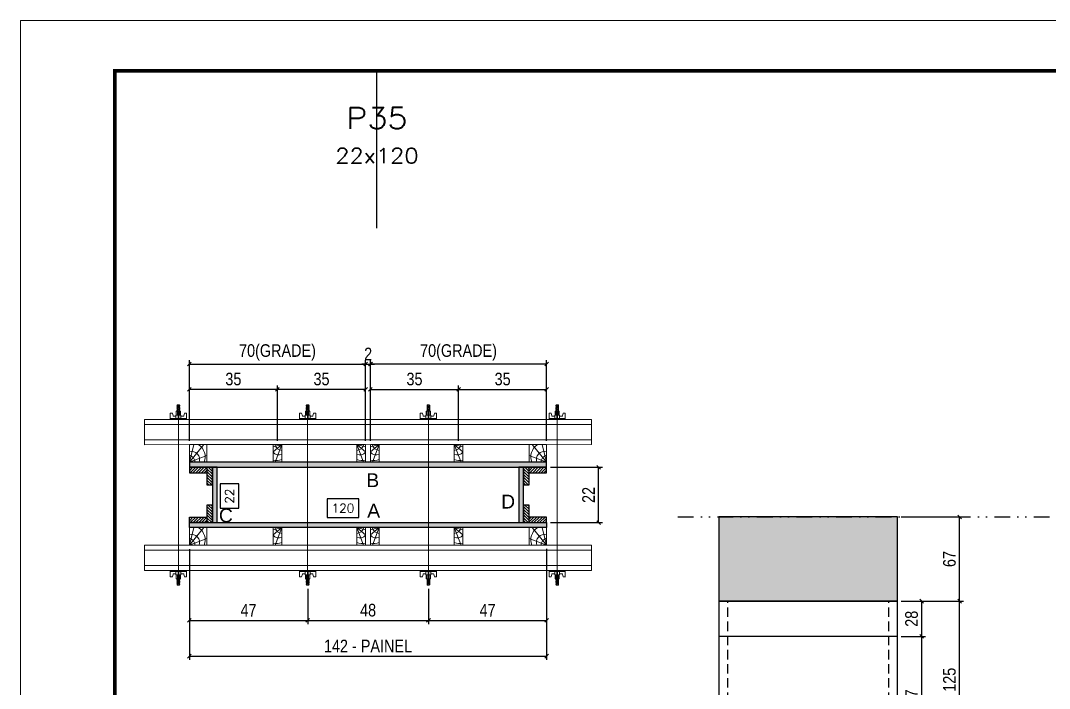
# Model space of a CAD drawing. Extents: x 14400 to 24104, y -21631 to 6985.
# Drawn here: x 19182 to 20000, y -1586 to -1055 of the extents above; entities that cross this region are included whole.
import ezdxf
from ezdxf.enums import TextEntityAlignment as Align

# ---------------------------------------------------------------- set-up
doc = ezdxf.new("R2010")
doc.units = 0
for name, pattern in [('DASHED', [0.75, 0.5, -0.25]), ('DIVIDE2', [0.625, 0.25, -0.125, 0, -0.125, 0, -0.125]), ('HIDDEN', [0.375, 0.25, -0.125])]:
    doc.linetypes.add(name, pattern=pattern)
for name, color, linetype in [('CHAPA', 1, 'Continuous'), ('COTA', 241, 'Continuous'), ('MEIO_PONT', 93, 'Continuous'), ('Nível', 160, 'Continuous'), ('Painéis', 200, 'Continuous'), ('SARR_2.2x7', 40, 'Continuous'), ('SARRAFO', 251, 'Continuous'), ('Texto de Titulo', 7, 'Continuous'), ('Texto Qtd Sarr', 242, 'Continuous'), ('TEXTO_GERAL', 7, 'Continuous')]:
    doc.layers.add(name, color=color, linetype=linetype)
for name, color, linetype, lineweight in [('Folhas', 255, 'Continuous', 9), ('Hachura', 251, 'Continuous', 9), ('Madeira', 126, 'Continuous', 18), ('Perfil Metálico', 224, 'Continuous', 18), ('SARRAFO DE PRESSAO', 251, 'DASHED', 9), ('Texto Seção', 7, 'Continuous', 15)]:
    doc.layers.add(name, color=color, linetype=linetype, lineweight=lineweight)
doc.styles.add('ARIAL', font='arial.ttf')
doc.styles.add('COTA TECNICA', font='techl___.ttf', dxfattribs={"height": 10})
doc.styles.add('COTA TECNICA 2X', font='techl___.ttf', dxfattribs={"height": 10})
doc.styles.add('ROMANS', font='romans.shx')
doc.dimstyles.new('PAINEL', dxfattribs={"dimtxt": 10, "dimasz": 3, "dimexe": 3, "dimexo": 3, "dimgap": 3, "dimtad": 1, "dimdec": 1, "dimzin": 12, "dimdsep": 46, "dimtxsty": 'COTA TECNICA', "dimblk1": 'OBLIQUE', "dimblk2": 'OBLIQUE', "dimsah": 1, "dimcen": 0.9, "dimclrd": 4, "dimclre": 4, "dimclrt": 240, "dimadec": 1, "dimazin": 3, "dimtfac": 1, "dimtdec": 1, "dimtmove": 0, "dimatfit": 3, "dimfxl": 1, "dimtolj": 1, "dimtzin": 12, "dimarcsym": 0})
doc.dimstyles.new('SECAO PILAR', dxfattribs={"dimtxt": 10, "dimasz": 3, "dimexe": 3, "dimexo": 3, "dimgap": 3, "dimtad": 1, "dimdec": 1, "dimlfac": 0.5, "dimzin": 12, "dimdsep": 46, "dimtxsty": 'COTA TECNICA 2X', "dimblk1": 'OBLIQUE', "dimblk2": 'OBLIQUE', "dimsah": 1, "dimcen": 0.9, "dimclrd": 256, "dimclre": 256, "dimclrt": 256, "dimadec": 1, "dimazin": 3, "dimtfac": 1, "dimtdec": 1, "dimtmove": 0, "dimatfit": 3, "dimfxl": 1, "dimtolj": 1, "dimtzin": 12, "dimarcsym": 0})
doc.dimstyles.new('SECÇÃO 2', dxfattribs={"dimtxt": 7, "dimasz": 6, "dimexe": 0.18, "dimexo": 2, "dimgap": -4, "dimtad": 3, "dimdec": 1, "dimlfac": 0.5, "dimzin": 12, "dimdsep": 46, "dimtxsty": 'ROMANS', "dimblk": 'ARCHTICK', "dimcen": 0.09, "dimse1": 1, "dimse2": 1, "dimsd1": 1, "dimsd2": 1, "dimclrd": 180, "dimclre": 5, "dimclrt": 1, "dimadec": 0, "dimazin": 3, "dimtfac": 1, "dimtdec": 1, "dimtofl": 0, "dimtmove": 0, "dimatfit": 3, "dimldrblk": 'ARCHTICK', "dimfxl": 1, "dimtolj": 1, "dimtzin": 0, "dimarcsym": 0})

# ---------------------------------------------------------------- blocks, each defined once
blk = doc.blocks.new('9999999999')
at = {"layer": 'Folhas'}
blk.add_lwpolyline([(98138.98, 34190.21), (99623.98, 34190.21), (99623.98, 35240.21), (98138.98, 35240.21)], close=True, dxfattribs=at)
at = {"layer": 'Folhas', "color": 30, "const_width": 3}
blk.add_lwpolyline([(98213.98, 34230.21), (99583.98, 34230.21), (99583.98, 35200.21), (98213.98, 35200.21)], close=True, dxfattribs=at)
blk = doc.blocks.new('*D1731')
at = {"layer": 'COTA', "color": 180, "lineweight": -2, "transparency": 16777216}
for p, q in [((19355.53, -1423.81), (19340.53, -1423.81)), ((19340.53, -1423.81), (19340.53, -1443.14)), ((19355.53, -1443.14), (19355.53, -1423.81)), ((19340.53, -1443.14), (19355.53, -1443.14))]:
    blk.add_line(p, q, dxfattribs=at)
at = {"layer": 'Defpoints', "color": 0, "transparency": 16777216}
for p in [(19355.43, -1410.55), (19355.43, -1454.55), (19359.53, -1454.55)]:
    blk.add_point(p, dxfattribs=at)
at = {"layer": 'COTA', "color": 1, "transparency": 16777216, "insert": (19348.03, -1433.48), "char_height": 7, "attachment_point": 5, "rotation": 90, "style": 'ROMANS'}
blk.add_mtext('\\A1;22', dxfattribs=at)
blk = doc.blocks.new('_ArchTick')
at = {"color": 0, "linetype": 'ByBlock', "const_width": 0.15}
blk.add_lwpolyline([(-0.5, -0.5), (0.5, 0.5)], dxfattribs=at)
blk = doc.blocks.new('*D1732')
at = {"layer": 'COTA', "color": 180, "lineweight": -2, "transparency": 16777216}
for p, q in [((19450.7, -1435.55), (19425.7, -1435.55)), ((19425.7, -1435.55), (19425.7, -1450.55)), ((19450.7, -1450.55), (19450.7, -1435.55)), ((19425.7, -1450.55), (19450.7, -1450.55))]:
    blk.add_line(p, q, dxfattribs=at)
at = {"layer": 'Defpoints', "color": 0, "transparency": 16777216}
for p in [(19338.11, -1454.55), (19578.11, -1454.55), (19578.11, -1454.55)]:
    blk.add_point(p, dxfattribs=at)
at = {"layer": 'COTA', "color": 1, "transparency": 16777216, "insert": (19438.2, -1443.05), "char_height": 7, "attachment_point": 5, "style": 'ROMANS'}
blk.add_mtext('\\A1;120', dxfattribs=at)
blk = doc.blocks.new('_Oblique')
at = {"color": 0, "linetype": 'ByBlock', "lineweight": -2}
blk.add_line((-0.5, -0.5), (0.5, 0.5), dxfattribs=at)
blk = doc.blocks.new('*D1733')
at = {"layer": 'COTA', "lineweight": -2, "transparency": 16777216}
for p, q in [((19316.11, -1475.54), (19316.11, -1563.71)), ((19600.11, -1475.5), (19600.11, -1563.71)), ((19316.11, -1560.71), (19600.11, -1560.71))]:
    blk.add_line(p, q, dxfattribs=at)
at = {"layer": 'Defpoints', "color": 0, "transparency": 16777216}
for p in [(19316.11, -1472.54), (19600.11, -1472.5), (19600.11, -1560.71)]:
    blk.add_point(p, dxfattribs=at)
at = {"layer": 'COTA', "lineweight": -2, "transparency": 16777216, "xscale": 3, "yscale": 3, "zscale": 3, "rotation": 180}
blk.add_blockref('_Oblique', (19316.11, -1560.71), dxfattribs=at)
at = {"layer": 'COTA', "lineweight": -2, "transparency": 16777216, "xscale": 3, "yscale": 3, "zscale": 3}
blk.add_blockref('_Oblique', (19600.11, -1560.71), dxfattribs=at)
at = {"layer": 'COTA', "transparency": 16777216, "insert": (19458.11, -1552.64), "char_height": 10, "attachment_point": 5, "style": 'COTA TECNICA 2X'}
blk.add_mtext('\\A1;142 - PAINEL', dxfattribs=at)
blk = doc.blocks.new('*D1734')
at = {"layer": 'COTA', "lineweight": -2, "transparency": 16777216}
for p, q in [((19316.11, -1475.55), (19316.11, -1535.29)), ((19410.18, -1507.32), (19410.18, -1535.29)), ((19316.11, -1532.29), (19410.18, -1532.29))]:
    blk.add_line(p, q, dxfattribs=at)
at = {"layer": 'Defpoints', "color": 0, "transparency": 16777216}
for p in [(19316.11, -1472.55), (19410.18, -1504.32), (19410.18, -1532.29)]:
    blk.add_point(p, dxfattribs=at)
at = {"layer": 'COTA', "lineweight": -2, "transparency": 16777216, "xscale": 3, "yscale": 3, "zscale": 3, "rotation": 180}
blk.add_blockref('_Oblique', (19316.11, -1532.29), dxfattribs=at)
at = {"layer": 'COTA', "lineweight": -2, "transparency": 16777216, "xscale": 3, "yscale": 3, "zscale": 3}
blk.add_blockref('_Oblique', (19410.18, -1532.29), dxfattribs=at)
at = {"layer": 'COTA', "transparency": 16777216, "insert": (19363.15, -1524.21), "char_height": 10, "attachment_point": 5, "style": 'COTA TECNICA 2X'}
blk.add_mtext('\\A1;47', dxfattribs=at)
blk = doc.blocks.new('*D1735')
at = {"layer": 'COTA', "lineweight": -2, "transparency": 16777216}
for p, q in [((19600.11, -1475.55), (19600.11, -1535.29)), ((19506.18, -1507.32), (19506.18, -1535.29)), ((19506.18, -1532.29), (19600.11, -1532.29))]:
    blk.add_line(p, q, dxfattribs=at)
at = {"layer": 'Defpoints', "color": 0, "transparency": 16777216}
for p in [(19600.11, -1472.55), (19506.18, -1504.32), (19600.11, -1532.29)]:
    blk.add_point(p, dxfattribs=at)
at = {"layer": 'COTA', "lineweight": -2, "transparency": 16777216, "xscale": 3, "yscale": 3, "zscale": 3, "rotation": 180}
blk.add_blockref('_Oblique', (19506.18, -1532.29), dxfattribs=at)
at = {"layer": 'COTA', "lineweight": -2, "transparency": 16777216, "xscale": 3, "yscale": 3, "zscale": 3}
blk.add_blockref('_Oblique', (19600.11, -1532.29), dxfattribs=at)
at = {"layer": 'COTA', "transparency": 16777216, "insert": (19553.15, -1524.21), "char_height": 10, "attachment_point": 5, "style": 'COTA TECNICA 2X'}
blk.add_mtext('\\A1;47', dxfattribs=at)
blk = doc.blocks.new('C')
at = {"layer": 'Hachura', "color": 0}
for p, q in [((0, 3.22), (0, -3.22)), ((0.45, 3.22), (0, 3.22)), ((0.46, 3.16), (0, 3.16)), ((0.46, 3.05), (0, 3.05)), ((0.46, 2.88), (0, 2.88)), ((0, 2.75), (0, -1.16)), ((0.46, 2.65), (0, 2.65)), ((0.46, 2.23), (0, 2.23)), ((0.46, 1.51), (0, 1.51)), ((0.39, 0.49), (0.17, 0.49)), ((0.45, -3.23), (0.45, 3.22)), ((0.45, 3.22), (2.58, 3.22)), ((1.74, 0.97), (0.45, 0.97)), ((1.45, 0.1), (0.45, 0.1)), ((1.35, 1.94), (1.35, 0.96)), ((2.58, 2.39), (1.47, 2.09)), ((1.74, -0.97), (1.74, 0.97)), ((1.74, 0.97), (1.74, 0.84)), ((1.74, 0.97), (1.74, 0.84)), ((1.74, 0.84), (3.35, 0.84)), ((3.35, 0.45), (1.74, 0.45)), ((2.58, 3.22), (2.58, 2.39)), ((3.32, 0.84), (3.32, -0.84)), ((3.35, 0.84), (3.35, -0.84)), ((3.68, 0.45), (3.35, 0.45)), ((3.84, -0.52), (3.35, 0.45)), ((3.35, 0.06), (3.67, -0.57)), ((3.68, 0.45), (4.16, -0.52)), ((3.72, 0.5), (4.25, -0.57)), ((4.37, -0.55), (3.83, 0.53)), ((4.15, 0.45), (3.93, 0.45)), ((4.42, -0.52), (3.93, 0.45)), ((4.15, 0.45), (4.26, 0.45)), ((4.26, 0.45), (4.74, -0.52)), ((4.3, 0.5), (4.83, -0.57)), ((4.95, -0.55), (4.41, 0.53)), ((4.51, 0.45), (4.84, 0.45)), ((5, -0.52), (4.51, 0.45)), ((4.84, 0.45), (5.32, -0.52)), ((4.88, 0.5), (5.41, -0.57)), ((5.53, -0.55), (4.99, 0.53)), ((5.58, -0.52), (5.09, 0.45)), ((5.42, 0.45), (5.09, 0.45)), ((5.58, -0.52), (5.09, 0.45)), ((5.42, 0.45), (5.74, -0.19)), ((5.46, 0.5), (5.74, -0.07)), ((5.74, 0.19), (5.57, 0.53)), ((5.74, 0.32), (5.68, 0.45)), ((5.68, 0.45), (5.74, 0.45)), ((5.74, 0.45), (5.9, 0.29)), ((5.74, 0.45), (5.74, -0.52)), ((5.9, -0.36), (5.9, 0.29)), ((0.45, 0), (0, 0)), ((0.46, -1.52), (0, -1.52)), ((0.46, -2.23), (0, -2.23)), ((0.46, -2.65), (0, -2.65)), ((0.46, -2.88), (0, -2.88)), ((0.46, -3.05), (0, -3.05)), ((0.46, -3.16), (0, -3.16)), ((0, -3.22), (2.57, -3.22)), ((0.08, -0.48), (0.29, -0.48)), ((0.29, -0.48), (0.4, -0.48)), ((0.45, 0), (0.45, -0.97)), ((0.45, -0.16), (1.45, -0.16)), ((0.45, -0.65), (0.45, -0.32)), ((0.45, -3.23), (0.45, -0.65)), ((0.45, -0.97), (1.74, -0.97)), ((1.35, -1.94), (1.35, -0.97)), ((2.58, -2.39), (1.47, -2.1)), ((3.35, -0.32), (1.74, -0.32)), ((3.35, -0.84), (1.74, -0.84)), ((2.58, -3.23), (2.58, -2.39)), ((3.35, -0.07), (3.58, -0.52)), ((3.35, -0.52), (3.58, -0.52)), ((3.84, -0.52), (4.16, -0.52)), ((4.42, -0.52), (4.74, -0.52)), ((4.63, -0.52), (4.74, -0.52)), ((5, -0.52), (5.32, -0.52)), ((5.58, -0.52), (5.74, -0.52)), ((5.74, -0.52), (5.9, -0.36)), ((5.74, -0.52), (5.74, -0.52))]:
    blk.add_line(p, q, dxfattribs=at)
for centre, radius, start, end in [((1.52, 1.94), 0.161, 104.7436, 180), ((1.44, -0.03), 0.129, 272.695, 87.305), ((3.81, 0.39), 0.143, 25.5688, 154.4312), ((4.39, 0.39), 0.143, 25.5688, 154.4312), ((4.97, 0.39), 0.143, 25.5688, 154.4312), ((5.55, 0.39), 0.143, 25.5688, 154.4312), ((0.17, -0.37), 0.174, 221.744, 317.8592), ((1.52, -1.94), 0.161, 180, 255.2564), ((3.71, -0.4), 0.174, 222.1408, 318.256), ((4.29, -0.4), 0.174, 222.1408, 318.256), ((4.87, -0.4), 0.174, 222.1408, 318.256), ((5.45, -0.4), 0.174, 222.1408, 318.256), ((5.61, -0.4), 0.174, 317.8592, 318.256)]:
    blk.add_arc(centre, radius, start, end, dxfattribs=at)
blk = doc.blocks.new('*D1740')
at = {"layer": 'COTA', "lineweight": -2, "transparency": 16777216}
for p, q in [((19410.18, -1507.32), (19410.18, -1535.29)), ((19506.18, -1507.32), (19506.18, -1535.29)), ((19410.18, -1532.29), (19506.18, -1532.29))]:
    blk.add_line(p, q, dxfattribs=at)
at = {"layer": 'Defpoints', "color": 0, "transparency": 16777216}
for p in [(19410.18, -1504.32), (19506.18, -1504.32), (19506.18, -1532.29)]:
    blk.add_point(p, dxfattribs=at)
at = {"layer": 'COTA', "lineweight": -2, "transparency": 16777216, "xscale": 3, "yscale": 3, "zscale": 3, "rotation": 180}
blk.add_blockref('_Oblique', (19410.18, -1532.29), dxfattribs=at)
at = {"layer": 'COTA', "lineweight": -2, "transparency": 16777216, "xscale": 3, "yscale": 3, "zscale": 3}
blk.add_blockref('_Oblique', (19506.18, -1532.29), dxfattribs=at)
at = {"layer": 'COTA', "transparency": 16777216, "insert": (19458.18, -1524.19), "char_height": 10, "attachment_point": 5, "style": 'COTA TECNICA 2X'}
blk.add_mtext('\\A1;48', dxfattribs=at)
blk = doc.blocks.new('*D1741')
at = {"layer": 'COTA', "lineweight": -2, "transparency": 16777216}
for p, q in [((19460.01, -1389.55), (19460.01, -1345.62)), ((19460.01, -1348.62), (19530.11, -1348.62)), ((19530.11, -1389.55), (19530.11, -1345.62))]:
    blk.add_line(p, q, dxfattribs=at)
at = {"layer": 'Defpoints', "color": 0, "transparency": 16777216}
for p in [(19530.11, -1348.62), (19460.01, -1392.55), (19530.11, -1392.55)]:
    blk.add_point(p, dxfattribs=at)
at = {"layer": 'COTA', "lineweight": -2, "transparency": 16777216, "xscale": 3, "yscale": 3, "zscale": 3, "rotation": 180}
blk.add_blockref('_Oblique', (19460.01, -1348.62), dxfattribs=at)
at = {"layer": 'COTA', "lineweight": -2, "transparency": 16777216, "xscale": 3, "yscale": 3, "zscale": 3}
blk.add_blockref('_Oblique', (19530.11, -1348.62), dxfattribs=at)
at = {"layer": 'COTA', "transparency": 16777216, "insert": (19495.06, -1340.4), "char_height": 10, "attachment_point": 5, "style": 'COTA TECNICA 2X'}
blk.add_mtext('\\A1;35', dxfattribs=at)
blk = doc.blocks.new('*D1742')
at = {"layer": 'COTA', "lineweight": -2, "transparency": 16777216}
for p, q in [((19530.11, -1389.55), (19530.11, -1345.62)), ((19530.11, -1348.62), (19600.11, -1348.62)), ((19600.11, -1389.55), (19600.11, -1345.62))]:
    blk.add_line(p, q, dxfattribs=at)
at = {"layer": 'Defpoints', "color": 0, "transparency": 16777216}
for p in [(19600.11, -1348.62), (19530.11, -1392.55), (19600.11, -1392.55)]:
    blk.add_point(p, dxfattribs=at)
at = {"layer": 'COTA', "lineweight": -2, "transparency": 16777216, "xscale": 3, "yscale": 3, "zscale": 3, "rotation": 180}
blk.add_blockref('_Oblique', (19530.11, -1348.62), dxfattribs=at)
at = {"layer": 'COTA', "lineweight": -2, "transparency": 16777216, "xscale": 3, "yscale": 3, "zscale": 3}
blk.add_blockref('_Oblique', (19600.11, -1348.62), dxfattribs=at)
at = {"layer": 'COTA', "transparency": 16777216, "insert": (19565.11, -1340.4), "char_height": 10, "attachment_point": 5, "style": 'COTA TECNICA 2X'}
blk.add_mtext('\\A1;35', dxfattribs=at)
blk = doc.blocks.new('*D1743')
at = {"layer": 'COTA', "lineweight": -2, "transparency": 16777216}
for p, q in [((19460.01, -1389.55), (19460.01, -1325.43)), ((19600.11, -1328.43), (19460.01, -1328.43)), ((19600.11, -1389.55), (19600.11, -1325.43))]:
    blk.add_line(p, q, dxfattribs=at)
at = {"layer": 'Defpoints', "color": 0, "transparency": 16777216}
for p in [(19460.01, -1328.43), (19460.01, -1392.55), (19600.11, -1392.55)]:
    blk.add_point(p, dxfattribs=at)
at = {"layer": 'COTA', "lineweight": -2, "transparency": 16777216, "xscale": 3, "yscale": 3, "zscale": 3, "rotation": 180}
blk.add_blockref('_Oblique', (19460.01, -1328.43), dxfattribs=at)
at = {"layer": 'COTA', "lineweight": -2, "transparency": 16777216, "xscale": 3, "yscale": 3, "zscale": 3}
blk.add_blockref('_Oblique', (19600.11, -1328.43), dxfattribs=at)
at = {"layer": 'COTA', "transparency": 16777216, "insert": (19530.06, -1319.21), "char_height": 10, "attachment_point": 5, "style": 'COTA TECNICA 2X'}
blk.add_mtext('\\A1;70(GRADE)', dxfattribs=at)
blk = doc.blocks.new('*D1744')
at = {"layer": 'COTA', "lineweight": -2, "transparency": 16777216}
for p, q in [((19603.12, -1410.55), (19644.42, -1410.55)), ((19641.42, -1454.55), (19641.42, -1410.55)), ((19603.11, -1454.55), (19644.42, -1454.55))]:
    blk.add_line(p, q, dxfattribs=at)
at = {"layer": 'Defpoints', "color": 0, "transparency": 16777216}
for p in [(19600.12, -1410.55), (19641.42, -1410.55), (19600.11, -1454.55)]:
    blk.add_point(p, dxfattribs=at)
at = {"layer": 'COTA', "lineweight": -2, "transparency": 16777216, "xscale": 3, "yscale": 3, "zscale": 3}
for p, rotation in [((19641.42, -1410.55), 90), ((19641.42, -1454.55), 270)]:
    blk.add_blockref('_Oblique', p, dxfattribs=dict(at, rotation=rotation))
at = {"layer": 'COTA', "transparency": 16777216, "insert": (19633.42, -1432.55), "char_height": 10, "attachment_point": 5, "rotation": 90, "style": 'COTA TECNICA 2X'}
blk.add_mtext('\\A1;22', dxfattribs=at)
blk = doc.blocks.new('PONTALETE')
at = {"layer": 'Madeira'}
for q in [(2.71, 7), (7, 5.76), (7, 1.74)]:
    blk.add_line((0, 0), q, dxfattribs=at)
blk.add_lwpolyline([(0, 0), (7, 0), (7, 7), (0, 7)], close=True, dxfattribs=at)
for centre, radius, start, end in [((2.04, 0.06), 6.23, 37.2818, 109.0913), ((1.09, 0.9), 3.19, 343.603, 109.9847), ((-0.21, -0.78), 3.09, 14.6322, 86.0383)]:
    blk.add_arc(centre, radius, start, end, dxfattribs=at)
blk = doc.blocks.new('MEIO PONTALETE')
at = {"layer": 'Madeira'}
for q in [(2.71, 7), (3.5, 2.88), (3.5, 0.87)]:
    blk.add_line((0, 0), q, dxfattribs=at)
blk.add_lwpolyline([(0, 0), (3.5, 0), (3.5, 7), (0, 7)], close=True, dxfattribs=at)
for centre, radius, start, end in [((2.04, 0.06), 6.23, 76.4499, 109.0913), ((1.09, 0.9), 3.19, 40.9063, 109.9847), ((-0.21, -0.78), 3.09, 14.6322, 86.0383)]:
    blk.add_arc(centre, radius, start, end, dxfattribs=at)
blk = doc.blocks.new('titulo1')
at = {"layer": 'Defpoints', "color": 252, "linetype": 'HIDDEN', "ltscale": 2}
blk.add_line((0, 0), (0, 125), dxfattribs=at)
at = {"layer": 'Defpoints', "style": 'ROMANS', "oblique": 15}
blk.add_attdef('FOLHA', text='', height=10, dxfattribs=at).set_placement((0, 15.58), align=Align.MIDDLE_CENTER)
at = {"layer": 'Texto Qtd Sarr', "color": 3, "style": 'ROMANS', "oblique": 15}
for tag, height, p in [('TITULO', 17, (0, 71.45)), ('SEÇÃO', 12, (0, 41.55))]:
    blk.add_attdef(tag, text='', height=height, dxfattribs=at).set_placement(p, align=Align.MIDDLE_CENTER)
blk = doc.blocks.new('*D1745')
at = {"layer": 'COTA', "lineweight": -2, "transparency": 16777216}
for p, q in [((19386.11, -1389.55), (19386.11, -1345.62)), ((19456.21, -1348.62), (19386.11, -1348.62)), ((19456.21, -1389.55), (19456.21, -1345.62))]:
    blk.add_line(p, q, dxfattribs=at)
at = {"layer": 'Defpoints', "color": 0, "transparency": 16777216}
for p in [(19386.11, -1348.62), (19386.11, -1392.55), (19456.21, -1392.55)]:
    blk.add_point(p, dxfattribs=at)
at = {"layer": 'COTA', "lineweight": -2, "transparency": 16777216, "xscale": 3, "yscale": 3, "zscale": 3, "rotation": 180}
blk.add_blockref('_Oblique', (19386.11, -1348.62), dxfattribs=at)
at = {"layer": 'COTA', "lineweight": -2, "transparency": 16777216, "xscale": 3, "yscale": 3, "zscale": 3}
blk.add_blockref('_Oblique', (19456.21, -1348.62), dxfattribs=at)
at = {"layer": 'COTA', "transparency": 16777216, "insert": (19421.16, -1340.4), "char_height": 10, "attachment_point": 5, "style": 'COTA TECNICA 2X'}
blk.add_mtext('\\A1;35', dxfattribs=at)
blk = doc.blocks.new('*D1746')
at = {"layer": 'COTA', "lineweight": -2, "transparency": 16777216}
for p, q in [((19316.11, -1389.55), (19316.11, -1345.62)), ((19386.11, -1348.62), (19316.11, -1348.62)), ((19386.11, -1389.55), (19386.11, -1345.62))]:
    blk.add_line(p, q, dxfattribs=at)
at = {"layer": 'Defpoints', "color": 0, "transparency": 16777216}
for p in [(19316.11, -1348.62), (19316.11, -1392.55), (19386.11, -1392.55)]:
    blk.add_point(p, dxfattribs=at)
at = {"layer": 'COTA', "lineweight": -2, "transparency": 16777216, "xscale": 3, "yscale": 3, "zscale": 3, "rotation": 180}
blk.add_blockref('_Oblique', (19316.11, -1348.62), dxfattribs=at)
at = {"layer": 'COTA', "lineweight": -2, "transparency": 16777216, "xscale": 3, "yscale": 3, "zscale": 3}
blk.add_blockref('_Oblique', (19386.11, -1348.62), dxfattribs=at)
at = {"layer": 'COTA', "transparency": 16777216, "insert": (19351.11, -1340.4), "char_height": 10, "attachment_point": 5, "style": 'COTA TECNICA 2X'}
blk.add_mtext('\\A1;35', dxfattribs=at)
blk = doc.blocks.new('*D1747')
at = {"layer": 'COTA', "lineweight": -2, "transparency": 16777216}
for p, q in [((19316.12, -1389.55), (19316.12, -1325.43)), ((19316.12, -1328.43), (19456.21, -1328.43)), ((19456.21, -1389.55), (19456.21, -1325.43))]:
    blk.add_line(p, q, dxfattribs=at)
at = {"layer": 'Defpoints', "color": 0, "transparency": 16777216}
for p in [(19456.21, -1328.43), (19316.12, -1392.55), (19456.21, -1392.55)]:
    blk.add_point(p, dxfattribs=at)
at = {"layer": 'COTA', "lineweight": -2, "transparency": 16777216, "xscale": 3, "yscale": 3, "zscale": 3, "rotation": 180}
blk.add_blockref('_Oblique', (19316.12, -1328.43), dxfattribs=at)
at = {"layer": 'COTA', "lineweight": -2, "transparency": 16777216, "xscale": 3, "yscale": 3, "zscale": 3}
blk.add_blockref('_Oblique', (19456.21, -1328.43), dxfattribs=at)
at = {"layer": 'COTA', "transparency": 16777216, "insert": (19386.17, -1319.21), "char_height": 10, "attachment_point": 5, "style": 'COTA TECNICA 2X'}
blk.add_mtext('\\A1;70(GRADE)', dxfattribs=at)
blk = doc.blocks.new('*D1764')
at = {"layer": 'COTA', "lineweight": -2, "transparency": 16777216}
for p, q in [((19456.21, -1328.43), (19453.21, -1328.43)), ((19456.21, -1389.55), (19456.21, -1325.43)), ((19456.21, -1328.43), (19460.21, -1328.43)), ((19460.21, -1389.55), (19460.21, -1325.43)), ((19460.21, -1328.43), (19463.21, -1328.43))]:
    blk.add_line(p, q, dxfattribs=at)
at = {"layer": 'Defpoints', "color": 0, "transparency": 16777216}
for p in [(19460.21, -1328.43), (19456.21, -1392.55), (19460.21, -1392.55)]:
    blk.add_point(p, dxfattribs=at)
at = {"layer": 'COTA', "lineweight": -2, "transparency": 16777216, "xscale": 3, "yscale": 3, "zscale": 3}
blk.add_blockref('_Oblique', (19456.21, -1328.43), dxfattribs=at)
at = {"layer": 'COTA', "lineweight": -2, "transparency": 16777216, "xscale": 3, "yscale": 3, "zscale": 3, "rotation": 180}
blk.add_blockref('_Oblique', (19460.21, -1328.43), dxfattribs=at)
at = {"layer": 'COTA', "transparency": 16777216, "insert": (19458.21, -1320.43), "char_height": 10, "attachment_point": 5, "style": 'COTA TECNICA 2X'}
blk.add_mtext('\\A1;2', dxfattribs=at)
blk = doc.blocks.new('*D1760')
at = {"layer": 'COTA', "color": 4, "lineweight": -2, "transparency": 16777216}
for p, q in [((19882.01, -1517.02), (19931.37, -1517.02)), ((19928.37, -1642.02), (19928.37, -1517.02)), ((19882.01, -1642.02), (19931.37, -1642.02))]:
    blk.add_line(p, q, dxfattribs=at)
at = {"layer": 'Defpoints', "color": 0, "transparency": 16777216}
for p in [(19879.01, -1517.02), (19928.37, -1517.02), (19879.01, -1642.02)]:
    blk.add_point(p, dxfattribs=at)
at = {"layer": 'COTA', "color": 4, "lineweight": -2, "transparency": 16777216, "xscale": 3, "yscale": 3, "zscale": 3}
for p, rotation in [((19928.37, -1517.02), 90), ((19928.37, -1642.02), 270)]:
    blk.add_blockref('_Oblique', p, dxfattribs=dict(at, rotation=rotation))
at = {"layer": 'COTA', "color": 240, "transparency": 16777216, "insert": (19920.26, -1579.52), "char_height": 10, "attachment_point": 5, "rotation": 90, "style": 'COTA TECNICA'}
blk.add_mtext('\\A1;125', dxfattribs=at)
blk = doc.blocks.new('*D1761')
at = {"layer": 'COTA', "color": 4, "lineweight": -2, "transparency": 16777216}
for p, q in [((19882.01, -1545.02), (19901.26, -1545.02)), ((19898.26, -1642.02), (19898.26, -1545.02)), ((19882.01, -1642.02), (19901.26, -1642.02))]:
    blk.add_line(p, q, dxfattribs=at)
at = {"layer": 'Defpoints', "color": 0, "transparency": 16777216}
for p in [(19879.01, -1545.02), (19898.26, -1545.02), (19879.01, -1642.02)]:
    blk.add_point(p, dxfattribs=at)
at = {"layer": 'COTA', "color": 4, "lineweight": -2, "transparency": 16777216, "xscale": 3, "yscale": 3, "zscale": 3}
for p, rotation in [((19898.26, -1545.02), 90), ((19898.26, -1642.02), 270)]:
    blk.add_blockref('_Oblique', p, dxfattribs=dict(at, rotation=rotation))
at = {"layer": 'COTA', "color": 240, "transparency": 16777216, "insert": (19890.16, -1593.52), "char_height": 10, "attachment_point": 5, "rotation": 90, "style": 'COTA TECNICA'}
blk.add_mtext('\\A1;97', dxfattribs=at)
blk = doc.blocks.new('*D1767')
at = {"layer": 'COTA', "color": 4, "lineweight": -2, "transparency": 16777216}
for p, q in [((19882.01, -1517.02), (19901.26, -1517.02)), ((19898.26, -1545.02), (19898.26, -1517.02)), ((19882.01, -1545.02), (19901.26, -1545.02))]:
    blk.add_line(p, q, dxfattribs=at)
at = {"layer": 'Defpoints', "color": 0, "transparency": 16777216}
for p in [(19879.01, -1517.02), (19898.26, -1517.02), (19879.01, -1545.02)]:
    blk.add_point(p, dxfattribs=at)
at = {"layer": 'COTA', "color": 4, "lineweight": -2, "transparency": 16777216, "xscale": 3, "yscale": 3, "zscale": 3}
for p, rotation in [((19898.26, -1517.02), 90), ((19898.26, -1545.02), 270)]:
    blk.add_blockref('_Oblique', p, dxfattribs=dict(at, rotation=rotation))
at = {"layer": 'COTA', "color": 240, "transparency": 16777216, "insert": (19890.17, -1531.02), "char_height": 10, "attachment_point": 5, "rotation": 90, "style": 'COTA TECNICA'}
blk.add_mtext('\\A1;28', dxfattribs=at)
blk = doc.blocks.new('*D1768')
at = {"layer": 'COTA', "color": 4, "lineweight": -2, "transparency": 16777216}
for p, q in [((19882.01, -1450.02), (19931.37, -1450.02)), ((19928.37, -1517.02), (19928.37, -1450.02)), ((19882.01, -1517.02), (19931.37, -1517.02))]:
    blk.add_line(p, q, dxfattribs=at)
at = {"layer": 'Defpoints', "color": 0, "transparency": 16777216}
for p in [(19879.01, -1450.02), (19928.37, -1450.02), (19879.01, -1517.02)]:
    blk.add_point(p, dxfattribs=at)
at = {"layer": 'COTA', "color": 4, "lineweight": -2, "transparency": 16777216, "xscale": 3, "yscale": 3, "zscale": 3}
for p, rotation in [((19928.37, -1450.02), 90), ((19928.37, -1517.02), 270)]:
    blk.add_blockref('_Oblique', p, dxfattribs=dict(at, rotation=rotation))
at = {"layer": 'COTA', "color": 240, "transparency": 16777216, "insert": (19920.27, -1483.52), "char_height": 10, "attachment_point": 5, "rotation": 90, "style": 'COTA TECNICA'}
blk.add_mtext('\\A1;67', dxfattribs=at)

msp = doc.modelspace()

# ---------------------------------------------------------------- hatches: boundary and pattern name
at = {"layer": 'COTA'}
h = msp.add_hatch(dxfattribs=at)
h.set_pattern_fill('AR-CONC', color=256, scale=0.03)
h.set_pattern_definition([(50, (3163, -6891.4506), (5.4655401, -0.4781726), [0.5715, -6.2865]), (355, (3163, -6891.4506), (-1.0573026, 5.7317054), [0.4572, -5.0292175]), (100.451445, (3163.4555, -6891.4905), (4.4082374, 5.2535326), [0.4857003, -5.3427073]), (46.1842, (3163, -6889.9266), (8.1323712, -1.2612698), [0.85725, -9.42975]), (96.63556, (3163.678, -6890.032), (7.122124, 7.4227837), [0.7285507, -8.0140682]), (351.18415, (3163, -6889.927), (7.122124, 7.4227837), [0.685799, -7.543792]), (21, (3163.762, -6890.3076), (4.5484317, -3.067956), [0.5715, -6.2865]), (326, (3163.762, -6890.3076), (1.8540609, 5.525639), [0.4572, -5.0292]), (71.451445, (3164.141, -6890.5633), (6.4024926, 2.457683), [0.4857003, -5.3426981]), (37.5, (3163, -6891.4506), (0.0926581, 2.53665117), [0, -4.96824, 0, -5.1054, 0, -5.04825]), (7.5, (3163, -6891.4506), (2.00458988, 3.00541724), [0, -2.91084, 0, -4.85394, 0, -1.92405]), (327.5, (3161.3007, -6891.4506), (4.06771786, -0.17186232), [0, -1.905, 0, -5.9436, 0, -7.8867]), (317.5, (3160.5387, -6891.4506), (4.44387544, 0.7627947), [0, -2.4765, 0, -3.94716, 0, -5.6007])])
h.paths.add_polyline_path([(19879.01, -1450.02), (19737.01, -1450.02), (19737.01, -1517.02), (19879.01, -1517.02)])
at = {"layer": 'Hachura'}
h = msp.add_hatch(color=256, dxfattribs=at)
h.dxf.hatch_style = 1
h.paths.add_polyline_path([(19600.11, -1410.55), (19600.11, -1406.55), (19316.11, -1406.55), (19316.11, -1410.55)])
h = msp.add_hatch(dxfattribs=at)
h.set_pattern_fill('ANSI31', color=256, scale=0.5, angle=180, style=0)
h.set_pattern_definition([(225, (10192.1627, -24339.9586), (1.12253202, -1.12253202), [])])
h.paths.add_polyline_path([(19330.11, -1410.55), (19330.11, -1414.95), (19316.11, -1414.95), (19316.11, -1410.55)])
h = msp.add_hatch(dxfattribs=at)
h.set_pattern_fill('ANSI31', color=256, scale=0.5, angle=270, style=0)
h.set_pattern_definition([(315, (42225.9227, -10913.5023), (1.12253202, 1.12253202), [])])
h.paths.add_polyline_path([(19334.51, -1424.55), (19330.11, -1424.55), (19330.11, -1410.55), (19334.51, -1410.55)])
h = msp.add_hatch(color=256, dxfattribs=at)
h.dxf.hatch_style = 1
h.paths.add_polyline_path([(19334.51, -1454.55), (19338.11, -1454.55), (19338.11, -1410.55), (19334.51, -1410.55)])
h = msp.add_hatch(color=256, dxfattribs=at)
h.dxf.hatch_style = 1
h.paths.add_polyline_path([(19578.11, -1454.55), (19581.71, -1454.55), (19581.71, -1410.55), (19578.11, -1410.55)])
h = msp.add_hatch(dxfattribs=at)
h.set_pattern_fill('ANSI31', color=256, scale=0.5, angle=270, style=0)
h.set_pattern_definition([(315, (42477.5227, -10913.5023), (1.12253202, 1.12253202), [])])
h.paths.add_polyline_path([(19586.11, -1424.55), (19581.71, -1424.55), (19581.71, -1410.55), (19586.11, -1410.55)])
h = msp.add_hatch(dxfattribs=at)
h.set_pattern_fill('ANSI31', color=256, scale=0.5, angle=180, style=0)
h.set_pattern_definition([(225, (10462.1627, -24339.9586), (1.12253202, -1.12253202), [])])
h.paths.add_polyline_path([(19600.11, -1410.55), (19600.11, -1414.95), (19586.11, -1414.95), (19586.11, -1410.55)])
h = msp.add_hatch(dxfattribs=at)
h.set_pattern_fill('ANSI31', color=256, scale=0.5, angle=270, style=0)
h.set_pattern_definition([(315, (42225.9227, -10943.5023), (1.12253202, 1.12253202), [])])
h.paths.add_polyline_path([(19334.51, -1454.55), (19330.11, -1454.55), (19330.11, -1440.55), (19334.51, -1440.55)])
h = msp.add_hatch(dxfattribs=at)
h.set_pattern_fill('ANSI31', color=256, scale=0.5, angle=270, style=0)
h.set_pattern_definition([(315, (42477.5227, -10943.5023), (1.12253202, 1.12253202), [])])
h.paths.add_polyline_path([(19586.11, -1454.55), (19581.71, -1454.55), (19581.71, -1440.55), (19586.11, -1440.55)])
h = msp.add_hatch(dxfattribs=at)
h.set_pattern_fill('ANSI31', color=256, scale=0.5, angle=180, style=0)
h.set_pattern_definition([(225, (10192.1627, -24345.9586), (1.12253202, -1.12253202), [])])
h.paths.add_polyline_path([(19330.11, -1454.55), (19330.11, -1450.15), (19316.11, -1450.15), (19316.11, -1454.55)])
h = msp.add_hatch(color=256, dxfattribs=at)
h.dxf.hatch_style = 1
h.paths.add_polyline_path([(19600.11, -1454.55), (19600.11, -1458.55), (19316.11, -1458.55), (19316.11, -1454.55)])
h = msp.add_hatch(dxfattribs=at)
h.set_pattern_fill('ANSI31', color=256, scale=0.5, angle=180, style=0)
h.set_pattern_definition([(225, (10097.1627, -24345.9586), (1.12253202, -1.12253202), [])])
h.paths.add_polyline_path([(19586.11, -1454.55), (19586.11, -1450.15), (19600.11, -1450.15), (19600.11, -1454.55)])

# ---------------------------------------------------------------- linework, layer by layer
at = {"layer": 'CHAPA'}
for points in [[(19600.11, -1410.55), (19600.11, -1406.55), (19316.11, -1406.55), (19316.11, -1410.55)], [(19334.51, -1454.55), (19338.11, -1454.55), (19338.11, -1410.55), (19334.51, -1410.55)], [(19578.11, -1454.55), (19581.71, -1454.55), (19581.71, -1410.55), (19578.11, -1410.55)], [(19600.11, -1454.55), (19600.11, -1458.55), (19316.11, -1458.55), (19316.11, -1454.55)]]:
    msp.add_lwpolyline(points, close=True, dxfattribs=at)
at = {"layer": 'COTA'}
msp.add_lwpolyline([(19737.01, -1517.02), (19879.01, -1517.02), (19879.01, -1450.02), (19737.01, -1450.02)], close=True, dxfattribs=at)
at = {"layer": 'Hachura'}
for p, q in [((19307.43, -1503.32), (19307.43, -1365.58)), ((19410.11, -1503.32), (19410.12, -1365.58)), ((19506.11, -1503.32), (19506.12, -1365.58)), ((19608.5, -1503.32), (19608.5, -1365.58))]:
    msp.add_line(p, q, dxfattribs=at)
at = {"layer": 'Madeira'}
for points in [[(19456.21, -1406.55), (19456.21, -1392.55), (19316.11, -1392.55), (19316.11, -1406.55)], [(19460.01, -1406.55), (19460.01, -1392.55), (19600.11, -1392.55), (19600.11, -1406.55)], [(19456.21, -1472.55), (19456.21, -1458.55), (19316.11, -1458.55), (19316.11, -1472.55)], [(19460.01, -1472.55), (19460.01, -1458.55), (19600.11, -1458.55), (19600.11, -1472.55)]]:
    msp.add_lwpolyline(points, close=True, dxfattribs=at)
at = {"layer": 'Nível', "color": 4, "linetype": 'DIVIDE2', "ltscale": 50}
msp.add_line((19704.36, -1450.02), (20626.97, -1450.02), dxfattribs=at)
at = {"layer": 'Painéis'}
for p, q in [((19737.01, -1517.02), (19737.01, -1764.02)), ((19879.01, -1517.02), (19737.01, -1517.02)), ((19879.01, -1764.02), (19879.01, -1517.02)), ((19879.01, -1545.02), (19737.01, -1545.02))]:
    msp.add_line(p, q, dxfattribs=at)
at = {"layer": 'Perfil Metálico'}
for p, q in [((19635.83, -1376.61), (19280.4, -1376.61)), ((19635.83, -1388.61), (19280.4, -1388.61)), ((19635.83, -1476.55), (19280.4, -1476.55)), ((19635.83, -1488.55), (19280.4, -1488.55))]:
    msp.add_line(p, q, dxfattribs=at)
for points in [[(19635.83, -1392.55), (19635.83, -1372.55), (19280.4, -1372.61), (19280.4, -1392.61)], [(19280.4, -1472.55), (19280.4, -1492.55), (19635.83, -1492.49), (19635.83, -1472.49)]]:
    msp.add_lwpolyline(points, close=True, dxfattribs=at)
at = {"layer": 'SARR_2.2x7', "linetype": 'HIDDEN', "ltscale": 30}
for p, q in [((19744.01, -1642.02), (19744.01, -1517.02)), ((19872.01, -1642.02), (19872.01, -1517.02))]:
    msp.add_line(p, q, dxfattribs=at)
at = {"layer": 'SARRAFO'}
for points in [[(19330.11, -1410.55), (19316.11, -1410.55), (19316.11, -1414.95), (19330.11, -1414.95)], [(19586.11, -1414.95), (19600.11, -1414.95), (19600.11, -1410.55), (19586.11, -1410.55)], [(19330.11, -1454.55), (19316.11, -1454.55), (19316.11, -1450.15), (19330.11, -1450.15)], [(19586.11, -1454.55), (19600.11, -1454.55), (19600.11, -1450.15), (19586.11, -1450.15)]]:
    msp.add_lwpolyline(points, dxfattribs=at)
for points in [[(19330.11, -1410.55), (19330.11, -1424.55), (19334.51, -1424.55), (19334.51, -1410.55)], [(19581.71, -1410.55), (19581.71, -1424.55), (19586.11, -1424.55), (19586.11, -1410.55)], [(19330.11, -1440.55), (19330.11, -1454.55), (19334.51, -1454.55), (19334.51, -1440.55)], [(19581.71, -1440.55), (19581.71, -1454.55), (19586.11, -1454.55), (19586.11, -1440.55)]]:
    msp.add_lwpolyline(points, close=True, dxfattribs=at)

# ---------------------------------------------------------------- block references
at = {"layer": 'Hachura', "linetype": 'Continuous', "yscale": 2, "zscale": 2}
for p, xscale, rotation in [((19307.43, -1372.58), -2, 270), ((19410.11, -1372.58), 2, 90.00000000000001), ((19506.11, -1372.58), 2, 90.00000000000001), ((19608.49, -1372.58), 2, 90.00000000000001), ((19307.43, -1492.52), 2, 270), ((19410.11, -1492.52), -2, 90), ((19506.11, -1492.52), -2, 90), ((19608.5, -1492.52), -2, 90)]:
    msp.add_blockref('C', p, dxfattribs=dict(at, xscale=xscale, rotation=rotation))
at = {"layer": 'MEIO_PONT'}
for name, p, xscale, yscale, zscale, rotation in [('PONTALETE', (19316.11, -1406.55), -2, 2, 2, 270), ('MEIO PONTALETE', (19389.61, -1392.55), 1.999999997962732, 1.999999997962732, 1.999999997962732, 180), ('MEIO PONTALETE', (19449.21, -1392.55), -1.999999997962732, 1.999999997962732, 1.999999997962732, 180), ('MEIO PONTALETE', (19467.01, -1392.55), 1.999999997962732, 1.999999997962732, 1.999999997962732, 180), ('MEIO PONTALETE', (19526.61, -1392.55), -1.999999997962732, 1.999999997962732, 1.999999997962732, 180), ('PONTALETE', (19600.11, -1406.55), 2, 2, 2, 89.99999999999997), ('PONTALETE', (19316.11, -1472.55), -2, 2, 2, 270), ('MEIO PONTALETE', (19389.61, -1458.55), 1.999999997962732, 1.999999997962732, 1.999999997962732, 180), ('MEIO PONTALETE', (19449.21, -1458.55), -1.999999997962732, 1.999999997962732, 1.999999997962732, 180), ('MEIO PONTALETE', (19467.01, -1458.55), 1.999999997962732, 1.999999997962732, 1.999999997962732, 180), ('MEIO PONTALETE', (19526.61, -1458.55), -1.999999997962732, 1.999999997962732, 1.999999997962732, 180), ('PONTALETE', (19600.11, -1472.55), 2, 2, 2, 89.99999999999997)]:
    msp.add_blockref(name, p, dxfattribs=dict(at, xscale=xscale, yscale=yscale, zscale=zscale, rotation=rotation))
at = {"layer": 'SARRAFO DE PRESSAO', "color": 6, "linetype": 'ByBlock'}
msp.add_blockref('9999999999', (-78957.01, -36295.5), dxfattribs=at)
at = {"layer": 'Texto Seção'}
ref = msp.add_blockref('titulo1', (19465.21, -1220.3), dxfattribs=at)
ref.add_attrib('TITULO', 'P35', dxfattribs={"layer": 'Texto de Titulo', "color": 7, "height": 17, "style": 'ROMANS', "width": 1.1}).set_placement((19465.21, -1132.8), align=Align.MIDDLE_CENTER)
ref.add_attrib('SEÇÃO', '22x120', dxfattribs={"layer": 'Texto de Titulo', "color": 7, "height": 12, "style": 'ROMANS', "width": 1.1}).set_placement((19465.21, -1162.8), align=Align.MIDDLE_CENTER)

# ---------------------------------------------------------------- texts
at = {"layer": 'TEXTO_GERAL', "style": 'ARIAL'}
for s, p in [('B', (19461.88, -1420.8)), ('D', (19569.47, -1437.83)), ('C', (19345.13, -1448.78)), ('A', (19462.62, -1445.03))]:
    msp.add_text(s, height=11, dxfattribs=at).set_placement(p, align=Align.MIDDLE_CENTER)

# ---------------------------------------------------------------- dimensions: what is measured, and where the dimension line sits
at = {"layer": 'COTA'}
dim = msp.add_linear_dim(base=(19456.21, -1328.43), p1=(19316.12, -1392.55), p2=(19456.21, -1392.55), angle=180, text='<>(GRADE)', dimstyle='SECAO PILAR', dxfattribs=at)
dim.commit()
dim.dimension.update_dxf_attribs({"geometry": '*D1747', "text_midpoint": (19386.17, -1319.21)})
for base, p1, p2, dimstyle, picture, middle in [((19460.21, -1328.43), (19456.21, -1392.55), (19460.21, -1392.55), 'SECAO PILAR', '*D1764', (19458.21, -1328.43)), ((19578.11, -1454.55), (19338.11, -1454.55), (19578.11, -1454.55), 'SECÇÃO 2', '*D1732', (19438.2, -1454.55))]:
    dim = msp.add_linear_dim(base=base, p1=p1, p2=p2, dimstyle=dimstyle, dxfattribs=at)
    dim.commit()
    dim.dimension.update_dxf_attribs({"geometry": picture, "text_midpoint": middle, "dimtype": 160})
for base, p1, p2, text, picture, middle in [((19460.0145, -1328.4284), (19600.1115, -1392.5545), (19460.0145, -1392.5505), '<>(GRADE)', '*D1743', (19530.063, -1319.2076)), ((19600.11, -1560.71), (19316.11, -1472.54), (19600.11, -1472.5), '<> - PAINEL', '*D1733', (19458.11, -1552.64))]:
    dim = msp.add_linear_dim(base=base, p1=p1, p2=p2, text=text, dimstyle='SECAO PILAR', dxfattribs=at)
    dim.commit()
    dim.dimension.update_dxf_attribs({"geometry": picture, "text_midpoint": middle})
for base, p1, p2, angle, dimstyle, picture, middle in [((19316.11, -1348.62), (19386.11, -1392.55), (19316.11, -1392.55), 180, 'SECAO PILAR', '*D1746', (19351.11, -1340.4)), ((19386.114505, -1348.62342), (19456.214504, -1392.550471), (19386.114505, -1392.550471), 180, 'SECAO PILAR', '*D1745', (19421.164504, -1340.404122)), ((19641.42, -1410.55), (19600.11, -1454.55), (19600.12, -1410.55), 90, 'SECAO PILAR', '*D1744', (19633.42, -1432.55)), ((19928.37, -1450.02), (19879.01, -1517.02), (19879.01, -1450.02), 90, 'PAINEL', '*D1768', (19920.27, -1483.52)), ((19928.37, -1517.02), (19879.01, -1642.02), (19879.01, -1517.02), 90, 'PAINEL', '*D1760', (19920.26, -1579.52)), ((19898.26, -1545.02), (19879.01, -1642.02), (19879.01, -1545.02), 90, 'PAINEL', '*D1761', (19890.16, -1593.52))]:
    dim = msp.add_linear_dim(base=base, p1=p1, p2=p2, angle=angle, dimstyle=dimstyle, dxfattribs=at)
    dim.commit()
    dim.dimension.update_dxf_attribs({"geometry": picture, "text_midpoint": middle})
for base, p1, p2, picture, middle in [((19530.114501, -1348.62342), (19460.014502, -1392.550471), (19530.114501, -1392.550471), '*D1741', (19495.064502, -1340.404122)), ((19600.11, -1348.62), (19530.11, -1392.55), (19600.11, -1392.55), '*D1742', (19565.11, -1340.4)), ((19410.18, -1532.29), (19316.11, -1472.55), (19410.18, -1504.32), '*D1734', (19363.15, -1524.21)), ((19600.11, -1532.29), (19506.18, -1504.32), (19600.11, -1472.55), '*D1735', (19553.15, -1524.21)), ((19506.18, -1532.29), (19410.18, -1504.32), (19506.18, -1504.32), '*D1740', (19458.18, -1524.19))]:
    dim = msp.add_linear_dim(base=base, p1=p1, p2=p2, dimstyle='SECAO PILAR', dxfattribs=at)
    dim.commit()
    dim.dimension.update_dxf_attribs({"geometry": picture, "text_midpoint": middle})
dim = msp.add_linear_dim(base=(19359.53, -1454.55), p1=(19355.43, -1410.55), p2=(19355.43, -1454.55), angle=270, dimstyle='SECÇÃO 2', dxfattribs=at)
dim.commit()
dim.dimension.update_dxf_attribs({"geometry": '*D1731', "text_midpoint": (19359.53, -1433.48), "dimtype": 160})
dim = msp.add_linear_dim(base=(19898.26, -1517.02), p1=(19879.01, -1545.02), p2=(19879.01, -1517.02), angle=90, dimstyle='PAINEL', override={"dimtmove": 1}, dxfattribs=at)
dim.commit()
dim.dimension.update_dxf_attribs({"geometry": '*D1767', "text_midpoint": (19890.17, -1531.02)})

doc.saveas('drawing.dxf')
